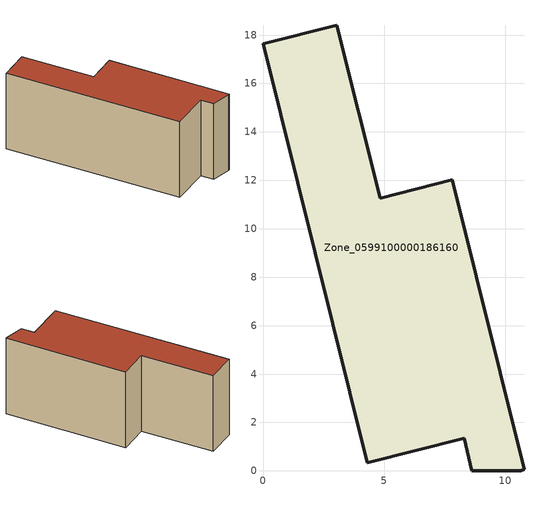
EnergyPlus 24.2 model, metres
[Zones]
Zone_0599100000186160
 floor ground (C_G): 4.84,11.27 7.82,12.02 10.78,0.07 10.64,0 8.63,0.01 8.31,1.34 4.31,0.34 0,17.65 3.05,18.41 z0
 wall outside (C_F): 3.05,18.41 0,17.65 4.31,0.34 8.31,1.34 8.63,0.01 10.64,0 10.78,0.07 7.82,12.02 4.84,11.27 3.05,18.41 z0:8.2
 roof outside (C_R): 4.84,11.27 3.05,18.41 0,17.65 4.31,0.34 8.31,1.34 8.63,0.01 10.64,0 10.78,0.07 7.82,12.02 z8.2
[BUILDING]
Pand.0599100000186160: North Axis=0; Terrain=City; Loads Convergence Tolerance Value=0.04; Temperature Convergence Tolerance Value=0.4; Solar Distribution=FullExterior; Maximum Number of Warmup Days=25; Minimum Number of Warmup Days=1
[Site:Location]
Rotterdam.The.Hague.AP_ZH_NLD Design_Conditions: Latitude=51.96; Longitude=4.45; Time Zone=1; Elevation=-4.5
[SITE:GROUNDTEMPERATURE:BUILDINGSURFACE]
18, 18, 18, 18, 18, 18, 18, 18, 18, 18, 18, 18
[MATERIAL] Thermal Absorptance=0.9; Solar Absorptance=0.7; Visible Absorptance=0.7
Name | Roughness | Thickness | Conductivity | Density | Specific Heat
G.TI.1975-1991 | MediumSmooth | 0.15 | 0.288461 | 540 | 1210
F.TI.1975-1991 | Rough | 0.3 | 0.230769 | 1920 | 840
R.TI.1975-1991 | MediumRough | 0.2 | 0.153846 | 1500 | 1000
[CONSTRUCTION]
C_G: G.TI.1975-1991
C_F: F.TI.1975-1991
C_R: R.TI.1975-1991
[ZONE]
Zone_0599100000186160: Type=1; Multiplier=1; Ceiling Height=Autocalculate; Volume=Autocalculate; Floor Area=autocalculate; Part of Total Floor Area=Yes
[ZONEINFILTRATION:DESIGNFLOWRATE]
Infil_Zone_0599100000186160: Zone or ZoneList or Space or SpaceList=Zone_0599100000186160; Schedule=AlwaysOn; Design Flow Rate Calculation Method=Flow/Area; Flow Rate per Floor Area=0.003; Constant Term Coefficient=1; Temperature Term Coefficient=0; Velocity Term Coefficient=0; Velocity Squared Term Coefficient=0
[HVACTEMPLATE:ZONE:IDEALLOADSAIRSYSTEM]
Zone_0599100000186160: Maximum Heating Supply Air Temperature=50; Minimum Cooling Supply Air Temperature=13; Maximum Heating Supply Air Humidity Ratio=0.0156; Minimum Cooling Supply Air Humidity Ratio=0.0077; Heating Limit=NoLimit; Cooling Limit=NoLimit; Dehumidification Control Type=ConstantSensibleHeatRatio; Cooling Sensible Heat Ratio=0.7; Dehumidification Setpoint=60; Humidification Control Type=None; Humidification Setpoint=30; Outdoor Air Method=None; Outdoor Air Flow Rate per Person=0.00944; Outdoor Air Flow Rate per Zone Floor Area=0; Outdoor Air Flow Rate per Zone=0; Demand Controlled Ventilation Type=None; Outdoor Air Economizer Type=NoEconomizer; Heat Recovery Type=None; Sensible Heat Recovery Effectiveness=0.7; Latent Heat Recovery Effectiveness=0.65
[ZONECONTROL:THERMOSTAT]
ThermostatControl_Zone_0599100000186160: Zone or ZoneList=Zone_0599100000186160; Control Type Schedule=DualSetpointControlType; Control 1=Thermostat_Zone_0599100000186160; Temperature Difference Between Cutout And Setpoint=0
[THERMOSTATSETPOINT:DUALSETPOINT]
Thermostat_Zone_0599100000186160: Heating Setpoint Temperature Schedule=HeatingSetpoint_Zone_0599100000186160; Cooling Setpoint Temperature Schedule=CoolingSetpoint_Zone_0599100000186160
[SCHEDULE:COMPACT]
HeatingSetpoint_Zone_0599100000186160: Through: 12/31, For: AllDays, Until: 24:00, 21
CoolingSetpoint_Zone_0599100000186160: Through: 12/31, For: AllDays, Until: 24:00, 24
DualSetpointControlType: Through: 12/31, For: AllDays, Until: 24:00, 4
AlwaysOn: Through: 12/31, For: AllDays, Until: 24:00, 1
